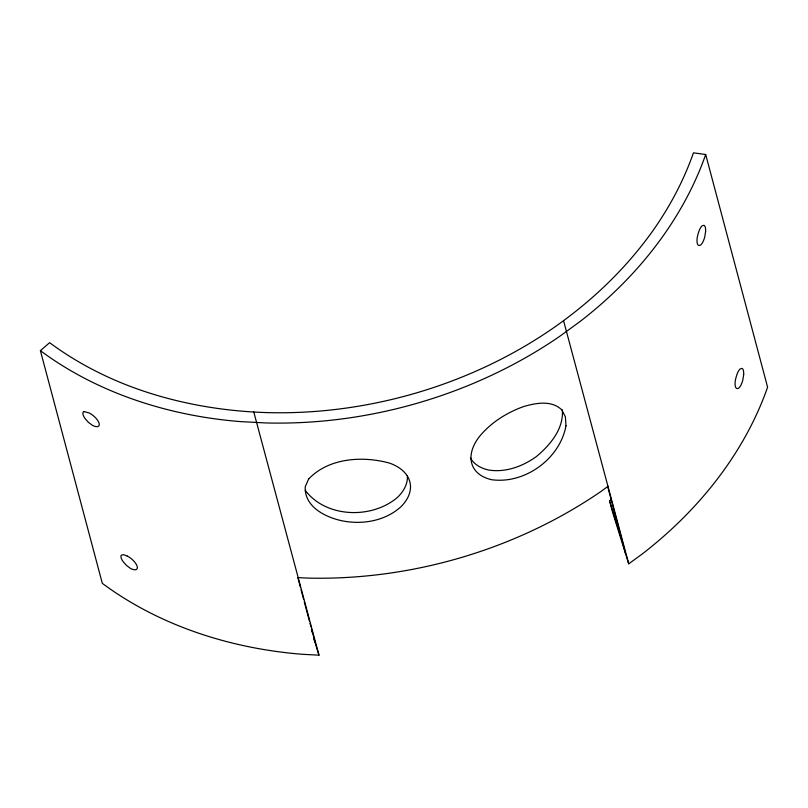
<?xml version="1.0" encoding="UTF-8"?>
<svg xmlns="http://www.w3.org/2000/svg" width="808" height="808" viewBox="0 0 808 808"><rect width="100%" height="100%" fill="white"/><g stroke="black" fill="none" stroke-linecap="round" stroke-linejoin="round"><path stroke-width="1.21" d="M253.742 411.878L318.978 655.167L302.313 654.288A400.546 313.908 -14.9 0 1 102.313 583.346L40.4 350.672L49.621 342.673A387.628 303.778 -14.9 0 0 127.492 385.315C172.205 402.566 219.938 411.252 267.771 412.625A387.628 303.778 -14.9 0 0 552.278 328.735C591.082 301.859 625.846 268.902 653.177 230.31A387.628 303.778 -14.9 0 0 693.446 152.833L705.687 154.51L767.6 387.184A400.546 313.908 -14.9 0 1 642.087 554.106L628.735 563.832L612.666 512.494L609.565 500.859L611.454 499.314M608.101 486.275L601.081 491.385A400.546 313.908 -14.9 0 1 307.101 578.074L298.344 577.609M127.321 556.106L123.594 554.662L121.321 555.227A10.221 3.868 44 0 0 122.968 561.429L126.452 565.408L130.623 568.519A10.353 4.252 40.5 0 0 137.188 566.459A10.353 4.252 40.5 0 0 127.321 556.096M305.262 490.365C326.058 518.08 372.246 519.281 397.728 497.162A51.53 31.936 -10.2 0 0 407.373 475.589M563.53 320.604L628.735 563.832M609.565 500.859L622.342 541.643M311.434 629.331L312.565 632.927M313.777 638.572L315.282 643.36M315.655 644.562L318.978 655.167M607.666 486.507L625.432 553.278M297.889 577.791L300.445 587.376M301.081 589.769L303.626 599.364M304.273 601.758L309.373 620.938M310.009 623.332L310.969 626.927M311.605 629.331L315.039 642.229M562.338 409.858C563.883 428.553 550.48 444.653 537.057 455.995L536.31 456.621C522.574 466.438 505.667 472.731 488.618 470.024A51.54 31.734 -24.5 0 1 470.387 457.904M705.687 154.51A400.546 313.908 -14.9 0 1 580.174 321.422L559.813 336.269A400.546 313.908 -14.9 0 1 265.832 422.948L240.4 421.604A400.546 313.908 -14.9 0 1 40.4 350.672M705.606 231.472L704.798 236.704A10.595 3.646 -77.3 0 1 702.031 243.461L700.92 244.784A10.322 3.899 -73.9 0 1 697.274 243.349A10.322 3.899 -73.9 0 1 698.062 234.037L698.849 231.482A10.595 3.646 -77.3 0 1 701.94 225.957L703.95 225.26A10.221 3.525 -77.3 0 1 705.606 231.472M743.673 374.569L742.875 379.8A10.595 3.646 -77.3 0 1 740.108 386.557L738.997 387.88A10.322 3.899 -73.9 0 1 735.351 386.446A10.322 3.899 -73.9 0 1 736.139 377.134L736.916 374.569A10.595 3.646 -77.3 0 1 740.007 369.054L742.027 368.357A10.221 3.525 -77.3 0 1 743.673 374.569M565.984 425.796C559.934 458.782 524.968 484.255 491.688 479.72A51.54 31.734 -24.5 0 1 480.013 435.845C491.446 422.251 506.889 412.595 523.503 406.596C535.906 402.98 551.319 399.98 561.701 409.737L565.378 416.776L565.984 425.796M308.636 479.033L305.252 486.638C303.949 507.192 326.695 518.049 343.854 521.14C363.62 524.695 385.618 520.594 400.808 506.858A51.53 31.936 -10.2 0 0 389.133 462.984C362.297 455.773 328.704 457.863 308.636 479.033M84.153 411.585L83.244 412.131A10.221 3.868 44 0 0 84.901 418.342L88.375 422.311L92.556 425.422A10.353 4.252 40.5 0 0 99.111 423.372A10.353 4.252 40.5 0 0 89.244 412.999L84.153 411.585"/></g></svg>
